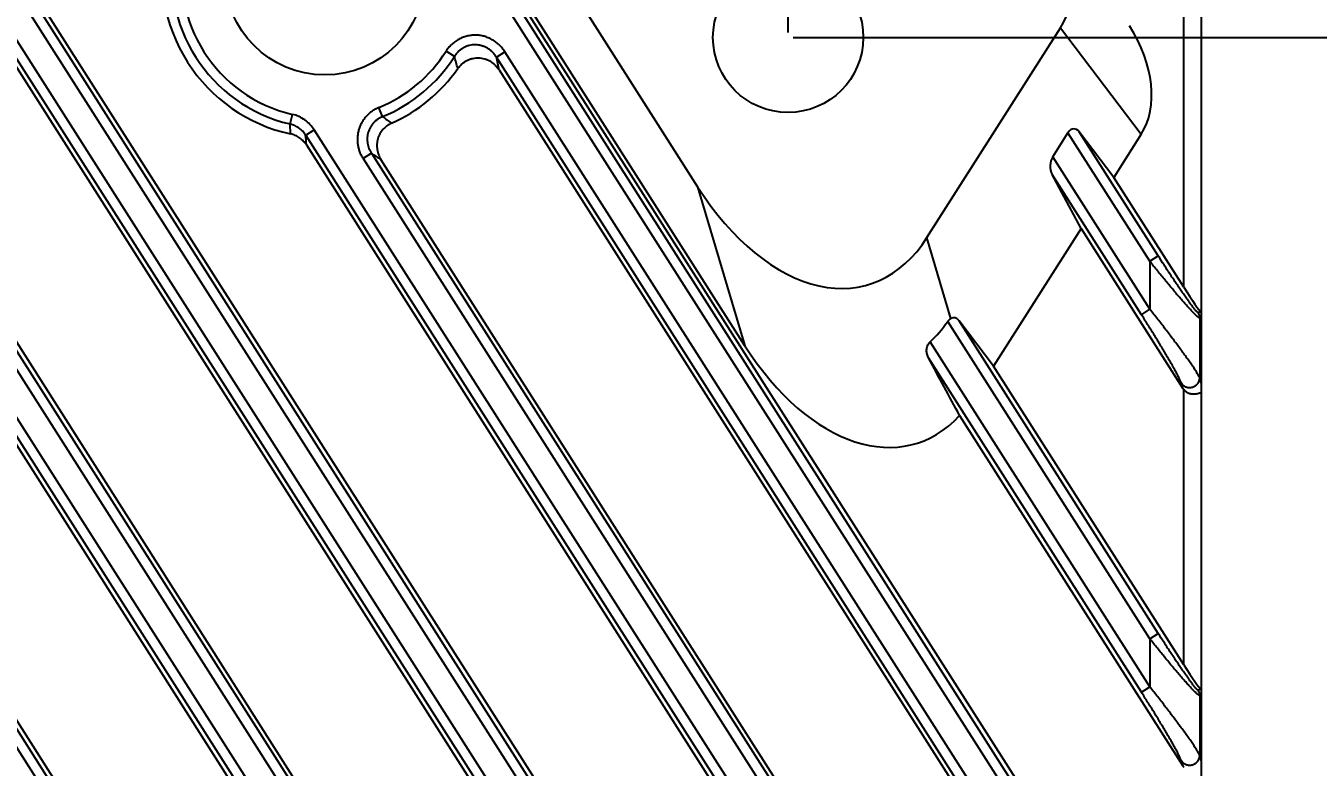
# Model space of a CAD drawing. Header units: millimetres. Extents: x 562 to 17351, y 2396 to 6995.
# Drawn here: x 3019.6 to 3071.2, y 3788.8 to 3818.4 of the extents above; entities that cross this region are included whole.
import ezdxf

# ---------------------------------------------------------------- set-up
doc = ezdxf.new("R2010")
doc.units = ezdxf.units.MM
doc.styles.get("Standard").update_dxf_attribs({"font": 'arial.ttf'})
doc.dimstyles.new('缩小5倍', dxfattribs={"dimtxt": 40, "dimasz": 20, "dimexe": 1, "dimexo": 0.2, "dimgap": 0, "dimtad": 1, "dimtoh": 1, "dimdec": 1, "dimzin": 9, "dimdsep": 46, "dimtxsty": 'Standard', "dimblk": '_FILLED', "dimcen": 0.2, "dimclrd": 256, "dimclre": 256, "dimclrt": 256, "dimadec": 1, "dimazin": 2, "dimtfac": 1, "dimtdec": 1, "dimtofl": 0, "dimtmove": 0, "dimatfit": 3, "dimldrblk": '_FILLED', "dimfxl": 1, "dimtolj": 1, "dimtzin": 0, "dimarcsym": 0})

# ---------------------------------------------------------------- blocks, each defined once
blk = doc.blocks.new('_FILLED')
at = {"color": 0, "linetype": 'ByBlock'}
blk.add_solid([(0, 0), (-1, 0.15), (-1, -0.15)], dxfattribs=at)
blk = doc.blocks.new('*D18')
at = {"lineweight": -2, "transparency": 16777216}
for p, q in [((2483.02, 3818.154), (2483.02, 4021.466)), ((3050.02, 3818.154), (3050.02, 4021.466)), ((2503.02, 4020.466), (3030.02, 4020.466))]:
    blk.add_line(p, q, dxfattribs=at)
at = {"layer": 'Defpoints', "color": 0, "transparency": 16777216}
for p in [(3050.02, 4020.466), (2483.02, 3817.954), (3050.02, 3817.954)]:
    blk.add_point(p, dxfattribs=at)
at = {"lineweight": -2, "transparency": 16777216, "xscale": 20, "yscale": 20, "zscale": 20, "rotation": 180}
blk.add_blockref('_FILLED', (2483.02, 4020.466), dxfattribs=at)
at = {"lineweight": -2, "transparency": 16777216, "xscale": 20, "yscale": 20, "zscale": 20}
blk.add_blockref('_FILLED', (3050.02, 4020.466), dxfattribs=at)
at = {"lineweight": 5, "transparency": 16777216, "insert": (2766.52, 4046.36), "char_height": 40, "attachment_point": 5}
blk.add_mtext('\\A1;567mm [1\'-10 3/8"]', dxfattribs=at)
blk = doc.blocks.new('*D19')
at = {"lineweight": -2, "transparency": 16777216}
for p, q in [((3050.22, 3817.954), (3153.657, 3817.954)), ((3152.657, 3797.954), (3152.657, 3555.454)), ((3050.22, 3535.454), (3153.657, 3535.454))]:
    blk.add_line(p, q, dxfattribs=at)
at = {"layer": 'Defpoints', "color": 0, "transparency": 16777216}
for p in [(3050.02, 3817.954), (3050.02, 3535.454), (3152.657, 3535.454)]:
    blk.add_point(p, dxfattribs=at)
at = {"lineweight": -2, "transparency": 16777216, "xscale": 20, "yscale": 20, "zscale": 20}
for p, rotation in [((3152.657, 3817.954), 90), ((3152.657, 3535.454), 270)]:
    blk.add_blockref('_FILLED', p, dxfattribs=dict(at, rotation=rotation))
at = {"lineweight": 5, "transparency": 16777216, "insert": (3126.763, 3676.704), "char_height": 40, "attachment_point": 5, "rotation": 90}
blk.add_mtext('\\A1;282.5mm [11 1/8"]', dxfattribs=at)
blk = doc.blocks.new('*D27')
at = {"lineweight": -2, "transparency": 16777216}
for p, q in [((3031.72, 3820.454), (3233.687, 3820.454)), ((3232.687, 3552.954), (3232.687, 3800.454)), ((3031.72, 3532.954), (3233.687, 3532.954))]:
    blk.add_line(p, q, dxfattribs=at)
at = {"layer": 'Defpoints', "color": 0, "transparency": 16777216}
for p in [(3031.52, 3820.454), (3232.687, 3820.454), (3031.52, 3532.954)]:
    blk.add_point(p, dxfattribs=at)
at = {"lineweight": -2, "transparency": 16777216, "xscale": 20, "yscale": 20, "zscale": 20}
for p, rotation in [((3232.687, 3820.454), 90), ((3232.687, 3532.954), 270)]:
    blk.add_blockref('_FILLED', p, dxfattribs=dict(at, rotation=rotation))
at = {"lineweight": 5, "transparency": 16777216, "insert": (3206.793, 3676.704), "char_height": 40, "attachment_point": 5, "rotation": 90}
blk.add_mtext('\\A1;287.5mm [11 3/8"]', dxfattribs=at)

msp = doc.modelspace()

# ---------------------------------------------------------------- linework, layer by layer
at = {"color": 7, "linetype": 'Continuous'}
for p, q in [((3066.52, 3845.454), (3066.52, 3507.954)), ((2991.763, 3844.754), (3061.437, 3735.387)), ((3062.109, 3738.427), (2994.372, 3844.754)), ((3001.367, 3844.754), (3065.785, 3743.638)), ((3065.82, 3747.678), (3003.976, 3844.754)), ((3023.184, 3844.754), (3065.82, 3777.829)), ((2993.318, 3843.402), (3060.159, 3738.484)), ((2994.539, 3843.402), (3060.159, 3740.4)), ((2994.875, 3843.617), (3060.495, 3740.614)), ((3064.468, 3746.794), (3002.922, 3843.402)), ((3064.468, 3748.71), (3004.143, 3843.402)), ((3064.804, 3748.924), (3004.479, 3843.617)), ((3064.468, 3778.861), (3023.351, 3843.402)), ((3064.804, 3779.075), (3023.687, 3843.617)), ((2992.982, 3843.188), (3059.823, 3738.269)), ((3064.132, 3746.58), (3002.586, 3843.188)), ((3062.109, 3723.352), (2987.994, 3839.689)), ((2988.016, 3839.307), (3060.495, 3725.538)), ((2987.68, 3839.093), (3060.159, 3725.324)), ((3035.615, 3828.931), (3046.407, 3811.99)), ((3048.293, 3805.644), (3033.741, 3828.484)), ((3065.82, 3807.98), (3065.82, 3819.68)), ((3055.567, 3809.959), (3060.902, 3818.334)), ((3060.902, 3818.334), (3064.125, 3814.088)), ((3036.692, 3817.188), (3036.359, 3817.398)), ((3038.371, 3817.167), (3038.707, 3817.381)), ((3064.132, 3776.731), (3038.371, 3817.167)), ((3064.468, 3776.945), (3038.707, 3817.381)), ((3038.478, 3816.652), (3065.785, 3773.789)), ((3033.827, 3814.788), (3033.678, 3815.153)), ((3030.135, 3814.495), (3030.224, 3814.879)), ((3030.149, 3814.1), (3030.135, 3814.495)), ((3030.754, 3814.049), (3031.09, 3814.263)), ((3064.132, 3761.656), (3030.754, 3814.049)), ((3064.468, 3761.87), (3031.09, 3814.263)), ((3060.587, 3813.188), (3061.198, 3814.146)), ((3064.468, 3809.012), (3061.198, 3814.146)), ((3063.027, 3812.364), (3061.65, 3814.177)), ((3064.804, 3809.226), (3061.65, 3814.177)), ((3064.125, 3814.088), (3063.027, 3812.364)), ((3030.782, 3813.657), (3065.785, 3758.713)), ((3033.38, 3813.327), (3033.044, 3813.113)), ((3033.044, 3813.113), (3064.468, 3763.786)), ((3033.38, 3813.327), (3064.804, 3764)), ((3065.82, 3762.754), (3033.758, 3813.08)), ((3064.468, 3807.096), (3060.587, 3813.188)), ((3064.132, 3806.882), (3060.568, 3812.477)), ((3061.722, 3810.316), (3060.568, 3812.477)), ((3046.407, 3811.99), (3048.293, 3805.644)), ((3065.82, 3807.98), (3063.027, 3812.364)), ((3056.525, 3806.734), (3055.567, 3809.959)), ((3061.722, 3810.316), (3058.225, 3804.826)), ((3061.722, 3810.316), (3065.785, 3803.94)), ((3064.468, 3809.012), (3064.804, 3809.226)), ((3064.468, 3809.012), (3064.468, 3807.096)), ((3064.132, 3806.882), (3064.468, 3807.096)), ((3066.507, 3806.994), (3066.398, 3806.962)), ((3066.52, 3806.765), (3066.461, 3806.748)), ((3066.461, 3806.748), (3066.461, 3804.356)), ((3064.468, 3793.937), (3056.393, 3806.611)), ((3058.225, 3804.826), (3056.848, 3806.639)), ((3064.804, 3794.151), (3056.848, 3806.639)), ((3064.468, 3792.02), (3055.693, 3805.795)), ((3064.132, 3791.806), (3055.628, 3805.155)), ((3065.82, 3792.905), (3058.225, 3804.826)), ((3065.785, 3803.94), (3065.726, 3804.142)), ((3066.52, 3804.154), (3066.461, 3804.356)), ((3065.82, 3792.905), (3065.82, 3803.893)), ((3056.871, 3802.857), (3065.785, 3788.864)), ((3064.468, 3793.937), (3064.804, 3794.151)), ((3064.468, 3793.937), (3064.468, 3792.02)), ((3064.132, 3791.806), (3064.468, 3792.02)), ((3066.507, 3791.918), (3066.398, 3791.886)), ((3066.52, 3791.69), (3066.461, 3791.672)), ((3066.461, 3791.672), (3066.461, 3789.281)), ((3066.52, 3789.078), (3066.461, 3789.281)), ((3065.785, 3788.864), (3065.726, 3789.067))]:
    msp.add_line(p, q, dxfattribs=at)
for centre, radius in [((3031.52, 3820.454), 4), ((3050.02, 3817.954), 3)]:
    msp.add_circle(centre, radius, dxfattribs=at)
for centre, radius, start, end in [((3031.52, 3820.454), 6.5, 167.1762, 257.8238), ((3031.52, 3820.454), 6.117, 168.0813, 256.9187), ((3031.52, 3820.454), 5.724, 168.0813, 256.9187), ((3031.52, 3820.454), 5.724, 292.1573, 327.7289), ((3031.52, 3820.454), 6.117, 292.1573, 327.7289), ((3010.437, 3809.449), 27.372, 15.3731, 16.4235), ((3000.245, 3808.985), 38.994, 11.338, 12.1117), ((3031.52, 3820.454), 6.5, 294.1626, 324.7775), ((3053.66, 3840.889), 32.781, 232.7708, 233.5427), ((2897.59, 3804.247), 133.524, 4.04112, 4.20977), ((3064.359, 3860.437), 56.384, 236.6713, 237.1307), ((3066.059, 3806.747), 0.402, 0.1282, 32.3718), ((3066.059, 3791.671), 0.402, 0.1282, 32.3718)]:
    msp.add_arc(centre, radius, start, end, dxfattribs=at)
for centre, major_axis, ratio, start_param, end_param in [((3057.745, 3821.275), (2.652, -3.493), 0.684108, 0.247768, 1.451017), ((3060.969, 3817.029), (-2.652, 3.493), 0.684108, -2.893825, -1.690575), ((3061.435, 3813.773), (0, 0.526), 0.63707, -0.698132, 0.785398), ((3060.824, 3812.815), (0, 0.526), 0.63707, 0.785398, 2.268928), ((3050.389, 3817.624), (2.835, -9.544), 0.602666, -1.127854, 0.481922), ((3065.82, 3808.094), (-0.698, 1.104), 0.046753, -4.638574, -3.259594), ((3056.633, 3806.236), (0, 0.526), 0.63707, -0.698132, 0.32795), ((3051.331, 3814.451), (-2.835, 9.544), 0.602666, -2.851522, -2.689693), ((3052.274, 3811.278), (-2.835, 9.544), 0.602666, -4.269446, -2.800254), ((3053.157, 3808.305), (-13.636, 24.957), 0.023371, -1.803611, -1.710108), ((3066.118, 3804.164), (-0.117, 0.402), 0.954439, -4.415997, -4.276035), ((3065.82, 3793.018), (-0.698, 1.104), 0.046753, -4.638574, -3.259594), ((3066.118, 3789.089), (-0.117, 0.402), 0.954439, -4.415997, -4.276035)]:
    msp.add_ellipse(centre, major_axis=major_axis, ratio=ratio, start_param=start_param, end_param=end_param, dxfattribs=at)
for points, knots in [([(3038.707, 3817.381), (3038.676, 3817.431), (3038.607, 3817.525), (3038.488, 3817.654), (3038.354, 3817.768), (3038.207, 3817.864), (3038.049, 3817.941), (3037.883, 3817.999), (3037.711, 3818.034), (3037.536, 3818.047), (3037.36, 3818.038), (3037.188, 3818.006), (3037.02, 3817.953), (3036.861, 3817.878), (3036.713, 3817.783), (3036.578, 3817.671), (3036.459, 3817.542), (3036.39, 3817.447), (3036.359, 3817.398)], [0, 0, 0, 0, 0.062501, 0.125004, 0.187504, 0.250005, 0.312504, 0.375003, 0.437502, 0.5, 0.562497, 0.624995, 0.687493, 0.749992, 0.812491, 0.874991, 0.937497, 1, 1, 1, 1]), ([(3038.371, 3817.167), (3038.349, 3817.203), (3038.3, 3817.271), (3038.216, 3817.365), (3038.121, 3817.448), (3038.016, 3817.519), (3037.904, 3817.577), (3037.785, 3817.62), (3037.662, 3817.647), (3037.536, 3817.658), (3037.409, 3817.652), (3037.285, 3817.63), (3037.164, 3817.591), (3037.05, 3817.537), (3036.944, 3817.468), (3036.847, 3817.386), (3036.762, 3817.292), (3036.714, 3817.223), (3036.692, 3817.188)], [0, 0, 0, 0, 0.06236, 0.124747, 0.187159, 0.249602, 0.312077, 0.374583, 0.437117, 0.499674, 0.562246, 0.624826, 0.687404, 0.74997, 0.812518, 0.87504, 0.937538, 1, 1, 1, 1]), ([(3038.478, 3816.652), (3038.457, 3816.686), (3038.409, 3816.752), (3038.326, 3816.842), (3038.233, 3816.922), (3038.132, 3816.99), (3038.023, 3817.045), (3037.908, 3817.086), (3037.789, 3817.113), (3037.667, 3817.125), (3037.545, 3817.122), (3037.424, 3817.104), (3037.307, 3817.071), (3037.194, 3817.023), (3037.088, 3816.961), (3036.991, 3816.887), (3036.904, 3816.802), (3036.853, 3816.738), (3036.83, 3816.705)], [0, 0, 0, 0, 0.062496, 0.125005, 0.187502, 0.250003, 0.312503, 0.375004, 0.437504, 0.500003, 0.562502, 0.625002, 0.687501, 0.75, 0.8125, 0.874996, 0.937504, 1, 1, 1, 1]), ([(3033.678, 3815.153), (3033.631, 3815.134), (3033.539, 3815.09), (3033.409, 3815.01), (3033.288, 3814.917), (3033.179, 3814.81), (3033.082, 3814.692), (3032.999, 3814.564), (3032.931, 3814.427), (3032.878, 3814.284), (3032.841, 3814.136), (3032.821, 3813.985), (3032.817, 3813.832), (3032.831, 3813.68), (3032.86, 3813.53), (3032.905, 3813.384), (3032.966, 3813.244), (3033.016, 3813.155), (3033.044, 3813.113)], [0, 0, 0, 0, 0.062496, 0.125, 0.187497, 0.249996, 0.312495, 0.374993, 0.437492, 0.499991, 0.56249, 0.624989, 0.687489, 0.749989, 0.81249, 0.874989, 0.9375, 1, 1, 1, 1]), ([(3030.754, 3814.049), (3030.719, 3814.104), (3030.639, 3814.208), (3030.492, 3814.338), (3030.322, 3814.437), (3030.198, 3814.48), (3030.135, 3814.495)], [0, 0, 0, 0, 0.249846, 0.499786, 0.749838, 1, 1, 1, 1]), ([(3031.09, 3814.263), (3031.041, 3814.339), (3030.929, 3814.483), (3030.723, 3814.663), (3030.485, 3814.8), (3030.312, 3814.858), (3030.224, 3814.879)], [0, 0, 0, 0, 0.25001, 0.500004, 0.749996, 1, 1, 1, 1]), ([(3033.827, 3814.788), (3033.793, 3814.775), (3033.727, 3814.744), (3033.633, 3814.687), (3033.546, 3814.62), (3033.467, 3814.544), (3033.397, 3814.459), (3033.338, 3814.367), (3033.289, 3814.269), (3033.252, 3814.166), (3033.227, 3814.059), (3033.213, 3813.95), (3033.212, 3813.841), (3033.226, 3813.696), (3033.274, 3813.518), (3033.34, 3813.388), (3033.38, 3813.327)], [0, 0, 0, 0, 0.062516, 0.125059, 0.18761, 0.250176, 0.312748, 0.375323, 0.437895, 0.500458, 0.56301, 0.625545, 0.688062, 0.750558, 0.875309, 1, 1, 1, 1]), ([(3034.18, 3814.523), (3034.115, 3814.494), (3033.992, 3814.422), (3033.834, 3814.276), (3033.711, 3814.1), (3033.63, 3813.901), (3033.593, 3813.69), (3033.602, 3813.475), (3033.656, 3813.268), (3033.72, 3813.14), (3033.758, 3813.08)], [0, 0, 0, 0, 0.125002, 0.249996, 0.374989, 0.499982, 0.624978, 0.749979, 0.874984, 1, 1, 1, 1]), ([(3030.782, 3813.657), (3030.747, 3813.713), (3030.665, 3813.817), (3030.514, 3813.947), (3030.34, 3814.045), (3030.213, 3814.086), (3030.149, 3814.1)], [0, 0, 0, 0, 0.250015, 0.500013, 0.750005, 1, 1, 1, 1]), ([(3066.461, 3806.748), (3066.459, 3806.747), (3066.454, 3806.748), (3066.446, 3806.75), (3066.436, 3806.755), (3066.424, 3806.761), (3066.411, 3806.77), (3066.39, 3806.786), (3066.361, 3806.811), (3066.321, 3806.847), (3066.276, 3806.89), (3066.227, 3806.939), (3066.174, 3806.994), (3066.117, 3807.054), (3066.036, 3807.141), (3065.929, 3807.26), (3065.796, 3807.41), (3065.657, 3807.57), (3065.514, 3807.737), (3065.368, 3807.91), (3065.22, 3808.087), (3065.07, 3808.268), (3064.92, 3808.451), (3064.718, 3808.699), (3064.568, 3808.886), (3064.468, 3809.012)], [0, 0, 0, 0, 0.002036, 0.004765, 0.008306, 0.012701, 0.017956, 0.024063, 0.038745, 0.05652, 0.077106, 0.100208, 0.125538, 0.152825, 0.181822, 0.244102, 0.310933, 0.381227, 0.454167, 0.529124, 0.605619, 0.683271, 0.76177, 0.840872, 1, 1, 1, 1]), ([(3066.398, 3806.962), (3066.396, 3806.961), (3066.393, 3806.962), (3066.389, 3806.963), (3066.383, 3806.966), (3066.375, 3806.971), (3066.365, 3806.979), (3066.353, 3806.99), (3066.339, 3807.003), (3066.324, 3807.019), (3066.302, 3807.044), (3066.271, 3807.08), (3066.231, 3807.129), (3066.188, 3807.184), (3066.142, 3807.244), (3066.094, 3807.308), (3066.026, 3807.4), (3065.938, 3807.522), (3065.831, 3807.675), (3065.72, 3807.835), (3065.608, 3808), (3065.494, 3808.169), (3065.379, 3808.341), (3065.264, 3808.515), (3065.149, 3808.691), (3064.995, 3808.928), (3064.88, 3809.107), (3064.804, 3809.226)], [0, 0, 0, 0, 0.001988, 0.003277, 0.004801, 0.008605, 0.013451, 0.019328, 0.026206, 0.034036, 0.042764, 0.062675, 0.085465, 0.110691, 0.137955, 0.166932, 0.197336, 0.261568, 0.329268, 0.399486, 0.471568, 0.545042, 0.619552, 0.694837, 0.77068, 0.84692, 1, 1, 1, 1]), ([(3056.393, 3806.611), (3056.411, 3806.637), (3056.45, 3806.684), (3056.499, 3806.72), (3056.525, 3806.734)], [0, 0, 0, 0, 0.51357, 1, 1, 1, 1]), ([(3065.726, 3804.142), (3065.724, 3804.148), (3065.72, 3804.161), (3065.71, 3804.19), (3065.692, 3804.231), (3065.667, 3804.286), (3065.637, 3804.347), (3065.603, 3804.415), (3065.552, 3804.513), (3065.481, 3804.644), (3065.389, 3804.809), (3065.291, 3804.982), (3065.187, 3805.161), (3065.079, 3805.345), (3064.968, 3805.532), (3064.815, 3805.786), (3064.619, 3806.107), (3064.378, 3806.494), (3064.215, 3806.752), (3064.132, 3806.882)], [0, 0, 0, 0, 0.005901, 0.012735, 0.028952, 0.048163, 0.069902, 0.093761, 0.1194, 0.174923, 0.234768, 0.297789, 0.363198, 0.430435, 0.499095, 0.568871, 0.710853, 0.85493, 1, 1, 1, 1]), ([(3066.461, 3804.356), (3066.459, 3804.361), (3066.454, 3804.373), (3066.442, 3804.399), (3066.423, 3804.436), (3066.395, 3804.486), (3066.362, 3804.542), (3066.323, 3804.604), (3066.263, 3804.697), (3066.179, 3804.823), (3066.068, 3804.983), (3065.948, 3805.153), (3065.819, 3805.332), (3065.683, 3805.517), (3065.542, 3805.706), (3065.347, 3805.966), (3065.095, 3806.297), (3064.785, 3806.696), (3064.575, 3806.962), (3064.468, 3807.096)], [0, 0, 0, 0, 0.00509, 0.010986, 0.025069, 0.041978, 0.061422, 0.083117, 0.106791, 0.15915, 0.216898, 0.278823, 0.34401, 0.411766, 0.481566, 0.552988, 0.699417, 0.848964, 1, 1, 1, 1]), ([(3066.52, 3806.995), (3066.52, 3806.994), (3066.519, 3806.993), (3066.519, 3806.991), (3066.518, 3806.99), (3066.516, 3806.989), (3066.514, 3806.989), (3066.512, 3806.99), (3066.509, 3806.992), (3066.508, 3806.993), (3066.507, 3806.994)], [0, 0, 0, 0, 0.134296, 0.239838, 0.325336, 0.408088, 0.50825, 0.637794, 0.80127, 1, 1, 1, 1]), ([(3055.628, 3805.155), (3055.603, 3805.2), (3055.564, 3805.301), (3055.549, 3805.437), (3055.56, 3805.55), (3055.585, 3805.637), (3055.627, 3805.722), (3055.669, 3805.772), (3055.693, 3805.795)], [0, 0, 0, 0, 0.227078, 0.464087, 0.589088, 0.719873, 0.857283, 1, 1, 1, 1]), ([(3065.726, 3804.142), (3065.737, 3804.125), (3065.763, 3804.093), (3065.809, 3804.052), (3065.862, 3804.018), (3065.919, 3803.993), (3065.98, 3803.978), (3066.043, 3803.971), (3066.107, 3803.975), (3066.169, 3803.988), (3066.229, 3804.01), (3066.285, 3804.042), (3066.335, 3804.081), (3066.378, 3804.127), (3066.413, 3804.179), (3066.439, 3804.235), (3066.456, 3804.295), (3066.46, 3804.336), (3066.461, 3804.356)], [0, 0, 0, 0, 0.061114, 0.122614, 0.184534, 0.246921, 0.309743, 0.372937, 0.436398, 0.5, 0.563602, 0.627063, 0.690257, 0.753079, 0.815466, 0.877386, 0.938886, 1, 1, 1, 1]), ([(3065.82, 3803.893), (3065.835, 3803.874), (3065.869, 3803.84), (3065.927, 3803.798), (3065.99, 3803.764), (3066.055, 3803.74), (3066.121, 3803.725), (3066.184, 3803.718), (3066.243, 3803.717), (3066.298, 3803.721), (3066.341, 3803.728), (3066.372, 3803.735), (3066.399, 3803.742), (3066.424, 3803.749), (3066.447, 3803.756), (3066.462, 3803.761), (3066.476, 3803.764), (3066.487, 3803.766), (3066.497, 3803.766), (3066.506, 3803.763), (3066.513, 3803.757), (3066.517, 3803.748), (3066.519, 3803.736), (3066.52, 3803.728), (3066.52, 3803.724)], [0, 0, 0, 0, 0.092092, 0.18383, 0.274482, 0.363041, 0.448376, 0.529457, 0.605459, 0.675766, 0.739913, 0.769539, 0.797439, 0.847676, 0.869774, 0.889641, 0.907107, 0.922074, 0.934647, 0.945489, 0.956057, 0.968087, 0.982675, 1, 1, 1, 1]), ([(3066.461, 3791.672), (3066.459, 3791.672), (3066.454, 3791.672), (3066.446, 3791.675), (3066.436, 3791.679), (3066.424, 3791.686), (3066.411, 3791.695), (3066.39, 3791.711), (3066.361, 3791.736), (3066.321, 3791.772), (3066.276, 3791.815), (3066.227, 3791.864), (3066.174, 3791.919), (3066.117, 3791.978), (3066.036, 3792.066), (3065.929, 3792.184), (3065.796, 3792.335), (3065.657, 3792.495), (3065.514, 3792.662), (3065.368, 3792.834), (3065.22, 3793.012), (3065.07, 3793.192), (3064.92, 3793.376), (3064.718, 3793.624), (3064.568, 3793.811), (3064.468, 3793.937)], [0, 0, 0, 0, 0.002036, 0.004765, 0.008306, 0.012701, 0.017956, 0.024063, 0.038745, 0.05652, 0.077106, 0.100208, 0.125538, 0.152825, 0.181822, 0.244102, 0.310933, 0.381227, 0.454167, 0.529124, 0.605619, 0.683271, 0.76177, 0.840872, 1, 1, 1, 1]), ([(3066.398, 3791.886), (3066.396, 3791.886), (3066.393, 3791.886), (3066.389, 3791.888), (3066.383, 3791.89), (3066.375, 3791.895), (3066.365, 3791.904), (3066.353, 3791.915), (3066.339, 3791.928), (3066.324, 3791.944), (3066.302, 3791.969), (3066.271, 3792.005), (3066.231, 3792.054), (3066.188, 3792.108), (3066.142, 3792.168), (3066.094, 3792.232), (3066.026, 3792.325), (3065.938, 3792.447), (3065.831, 3792.6), (3065.72, 3792.759), (3065.608, 3792.924), (3065.494, 3793.093), (3065.379, 3793.265), (3065.264, 3793.44), (3065.149, 3793.616), (3064.995, 3793.852), (3064.88, 3794.031), (3064.804, 3794.151)], [0, 0, 0, 0, 0.001988, 0.003277, 0.004801, 0.008605, 0.013451, 0.019328, 0.026206, 0.034036, 0.042764, 0.062675, 0.085465, 0.110691, 0.137955, 0.166932, 0.197336, 0.261568, 0.329268, 0.399486, 0.471568, 0.545042, 0.619552, 0.694837, 0.77068, 0.84692, 1, 1, 1, 1]), ([(3065.726, 3789.067), (3065.724, 3789.073), (3065.72, 3789.085), (3065.71, 3789.114), (3065.692, 3789.155), (3065.667, 3789.21), (3065.637, 3789.272), (3065.603, 3789.339), (3065.552, 3789.438), (3065.481, 3789.569), (3065.389, 3789.734), (3065.291, 3789.907), (3065.187, 3790.086), (3065.079, 3790.269), (3064.968, 3790.456), (3064.815, 3790.71), (3064.619, 3791.031), (3064.378, 3791.418), (3064.215, 3791.677), (3064.132, 3791.806)], [0, 0, 0, 0, 0.005901, 0.012735, 0.028952, 0.048163, 0.069902, 0.093761, 0.1194, 0.174923, 0.234768, 0.297789, 0.363198, 0.430435, 0.499095, 0.568871, 0.710853, 0.85493, 1, 1, 1, 1]), ([(3066.461, 3789.281), (3066.459, 3789.286), (3066.454, 3789.298), (3066.442, 3789.323), (3066.423, 3789.361), (3066.395, 3789.41), (3066.362, 3789.467), (3066.323, 3789.529), (3066.263, 3789.622), (3066.179, 3789.747), (3066.068, 3789.907), (3065.948, 3790.078), (3065.819, 3790.257), (3065.683, 3790.441), (3065.542, 3790.631), (3065.347, 3790.891), (3065.095, 3791.221), (3064.785, 3791.62), (3064.575, 3791.887), (3064.468, 3792.02)], [0, 0, 0, 0, 0.00509, 0.010986, 0.025069, 0.041978, 0.061422, 0.083117, 0.106791, 0.15915, 0.216898, 0.278823, 0.34401, 0.411766, 0.481566, 0.552988, 0.699417, 0.848964, 1, 1, 1, 1]), ([(3066.52, 3791.92), (3066.52, 3791.919), (3066.519, 3791.917), (3066.519, 3791.916), (3066.518, 3791.914), (3066.516, 3791.914), (3066.514, 3791.914), (3066.512, 3791.915), (3066.509, 3791.916), (3066.508, 3791.917), (3066.507, 3791.918)], [0, 0, 0, 0, 0.134296, 0.239838, 0.325336, 0.408088, 0.50825, 0.637794, 0.80127, 1, 1, 1, 1]), ([(3065.726, 3789.067), (3065.737, 3789.05), (3065.763, 3789.018), (3065.809, 3788.976), (3065.862, 3788.943), (3065.919, 3788.918), (3065.98, 3788.902), (3066.043, 3788.896), (3066.107, 3788.899), (3066.169, 3788.913), (3066.229, 3788.935), (3066.285, 3788.966), (3066.335, 3789.005), (3066.378, 3789.052), (3066.413, 3789.103), (3066.439, 3789.16), (3066.456, 3789.219), (3066.46, 3789.26), (3066.461, 3789.281)], [0, 0, 0, 0, 0.061114, 0.122614, 0.184534, 0.246921, 0.309743, 0.372937, 0.436398, 0.5, 0.563602, 0.627063, 0.690257, 0.753079, 0.815466, 0.877386, 0.938886, 1, 1, 1, 1])]:
    msp.add_open_spline(points, degree=3, knots=knots, dxfattribs=at)

# ---------------------------------------------------------------- dimensions: what is measured, and where the dimension line sits
at = {"color": 1, "lineweight": 5}
dim = msp.add_linear_dim(base=(3050.02, 4020.466), p1=(2483.02, 3817.954), p2=(3050.02, 3817.954), dimstyle='缩小5倍', override={"dimpost": 'mm'}, dxfattribs=at)
dim.commit()
dim.dimension.update_dxf_attribs({"geometry": '*D18', "text_midpoint": (2766.52, 4020.466), "dimtype": 160})
at = {"color": 6, "lineweight": 5}
dim = msp.add_linear_dim(base=(3232.687, 3820.454), p1=(3031.52, 3532.954), p2=(3031.52, 3820.454), angle=90, dimstyle='缩小5倍', override={"dimpost": 'mm'}, dxfattribs=at)
dim.commit()
dim.dimension.update_dxf_attribs({"geometry": '*D27', "text_midpoint": (3232.687, 3676.704), "dimtype": 160})
at = {"color": 1, "lineweight": 5}
dim = msp.add_linear_dim(base=(3152.657, 3535.454), p1=(3050.02, 3817.954), p2=(3050.02, 3535.454), angle=90, dimstyle='缩小5倍', override={"dimpost": 'mm'}, dxfattribs=at)
dim.commit()
dim.dimension.update_dxf_attribs({"geometry": '*D19', "text_midpoint": (3152.657, 3676.704), "dimtype": 160})

doc.saveas('drawing.dxf')
